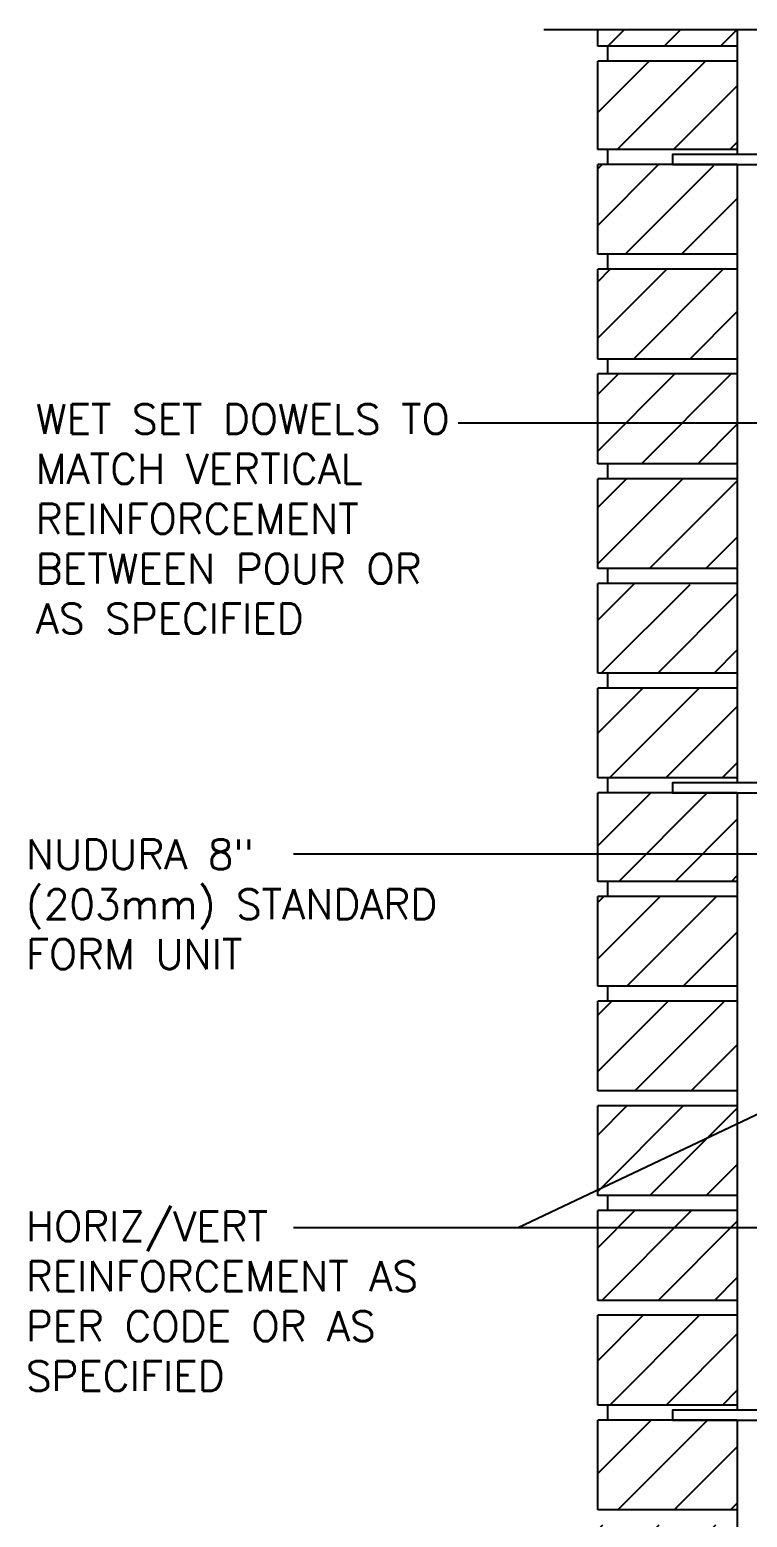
# Model space of a CAD drawing. Header units: inches. Extents: x 94 to 142.6, y -22.8 to 44.6.
# Drawn here: x 94.1 to 112.1, y 6.3 to 43.59 of the extents above; entities that cross this region are included whole.
import ezdxf

# ---------------------------------------------------------------- set-up
doc = ezdxf.new("R2010")
doc.units = ezdxf.units.IN
doc.header["$LTSCALE"] = 0.5
doc.header["$MEASUREMENT"] = 0
for name, color, linetype in [('HATCH', 12, 'Continuous'), ('line25', 2, 'Continuous'), ('LINE9', 9, 'Continuous'), ('TEXT', 4, 'Continuous')]:
    doc.layers.add(name, color=color, linetype=linetype)
doc.styles.add('DIM', font='romans.shx', dxfattribs={"width": 0.7})
doc.styles.add('ROMANS', font='romans.shx', dxfattribs={"height": 1.125})
doc.dimstyles.new('ext_12', dxfattribs={"dimscale": 12, "dimtxt": 0.09375, "dimasz": 0.09375, "dimexe": 0.09375, "dimexo": 0.0625, "dimgap": 0.0625, "dimtad": 1, "dimdec": 1, "dimzin": 3, "dimdsep": 46, "dimlunit": 4, "dimtxsty": 'DIM', "dimcen": 0.09, "dimdle": 0.09375, "dimclrt": 4, "dimadec": 0, "dimazin": 0, "dimtfac": 1, "dimtdec": 1, "dimtmove": 2, "dimatfit": 3, "dimfxl": 1, "dimfrac": 2, "dimtolj": 1, "dimtzin": 0, "dimarcsym": 0})

msp = doc.modelspace()

# ---------------------------------------------------------------- hatches: boundary and pattern name
at = {"layer": 'HATCH'}
h = msp.add_hatch(dxfattribs=at)
h.set_pattern_fill('ANSI31', color=256, scale=8, style=0)
h.set_pattern_definition([(45, (102.049, -14.2885), (-0.707107, 0.707107), [])])
h.paths.add_polyline_path([(111.85, 19.236), (108.35, 19.236), (108.35, 16.986), (111.85, 16.986)])
h.paths.add_polyline_path([(111.85, 21.861), (108.35, 21.861), (108.35, 19.611), (111.85, 19.611)])
h.paths.add_polyline_path([(111.85, 24.457), (108.35, 24.457), (108.35, 22.236), (111.85, 22.236)])
h.paths.add_polyline_path([(111.85, 27.082), (108.35, 27.082), (108.35, 24.832), (111.85, 24.832)])
h.paths.add_polyline_path([(111.85, 29.682), (110.225, 29.682), (110.225, 29.707), (108.35, 29.707), (108.35, 27.457), (111.85, 27.457)])
h.paths.add_polyline_path([(111.85, 32.332), (108.35, 32.332), (108.35, 30.082), (111.85, 30.082)])
h.paths.add_polyline_path([(111.85, 34.957), (108.35, 34.957), (108.35, 32.707), (111.85, 32.707)])
h.paths.add_polyline_path([(111.85, 37.582), (108.35, 37.582), (108.35, 35.332), (111.85, 35.332)])
h.paths.add_polyline_path([(111.85, 40.182), (110.225, 40.182), (110.225, 40.207), (108.35, 40.207), (108.35, 37.957), (111.85, 37.957)])
h.paths.add_polyline_path([(111.85, 42.802), (108.35, 42.802), (108.35, 40.582), (111.85, 40.582)])
h.paths.add_polyline_path([(111.85, 43.586), (108.35, 43.586), (108.35, 43.177), (111.85, 43.177)])
h = msp.add_hatch(dxfattribs=at)
h.set_pattern_fill('ANSI31', color=256, scale=8, style=0)
h.set_pattern_definition([(45, (67.1744, -2.6679), (-0.707107, 0.707107), [])])
h.paths.add_polyline_path([(108.35, 0.861), (108.35, -1.389), (111.85, -1.389), (111.85, 0.861)])
h.paths.add_polyline_path([(111.85, 1.236), (111.85, 3.486), (108.35, 3.486), (108.35, 1.236)])
h.paths.add_polyline_path([(111.85, 3.861), (111.85, 6.111), (108.35, 6.111), (108.35, 3.861)])
h.paths.add_polyline_path([(111.85, 6.486), (111.85, 8.736), (108.35, 8.736), (108.35, 6.486)])
h.paths.add_polyline_path([(111.85, 9.111), (111.85, 11.361), (108.35, 11.361), (108.35, 9.111)])
h.paths.add_polyline_path([(111.85, 11.736), (111.85, 13.986), (108.35, 13.986), (108.35, 11.736)])
h.paths.add_polyline_path([(108.35, 16.611), (108.35, 14.361), (111.85, 14.361), (111.85, 16.611)])

# ---------------------------------------------------------------- linework, layer by layer
at = {"layer": 'line25'}
for p, q in [((108.35, 43.177), (108.35, 43.586)), ((111.85, 43.586), (111.85, 40.457)), ((111.85, 43.177), (108.35, 43.177)), ((108.6, 42.802), (108.6, 43.177)), ((108.35, 40.582), (108.35, 42.802)), ((111.85, 42.802), (108.35, 42.802)), ((111.85, 40.582), (108.35, 40.582)), ((108.6, 40.207), (108.6, 40.582)), ((108.35, 37.957), (108.35, 40.207)), ((111.85, 40.207), (108.35, 40.207)), ((111.85, 40.207), (111.85, 24.707)), ((111.85, 37.957), (108.35, 37.957)), ((108.6, 37.582), (108.6, 37.957)), ((108.35, 35.332), (108.35, 37.582)), ((111.85, 37.582), (108.35, 37.582)), ((111.85, 35.332), (108.35, 35.332)), ((108.6, 34.957), (108.6, 35.332)), ((111.85, 34.957), (108.35, 34.957)), ((108.35, 32.707), (108.35, 34.957)), ((111.85, 32.707), (108.35, 32.707)), ((108.6, 32.332), (108.6, 32.707)), ((111.85, 32.332), (108.35, 32.332)), ((108.35, 30.082), (108.35, 32.332)), ((111.85, 30.082), (108.35, 30.082)), ((108.6, 29.707), (108.6, 30.082)), ((111.85, 29.707), (108.35, 29.707)), ((108.35, 27.457), (108.35, 29.707)), ((111.85, 27.457), (108.35, 27.457)), ((108.6, 27.082), (108.6, 27.457)), ((111.85, 27.082), (108.35, 27.082)), ((108.35, 24.832), (108.35, 27.082)), ((111.85, 24.832), (108.35, 24.832)), ((108.6, 24.457), (108.6, 24.832)), ((111.85, 24.457), (108.35, 24.457)), ((108.35, 22.236), (108.35, 24.457)), ((111.85, 24.457), (111.85, 8.986)), ((111.85, 22.236), (108.35, 22.236)), ((108.6, 21.861), (108.6, 22.236)), ((111.85, 21.861), (108.35, 21.861)), ((108.35, 19.611), (108.35, 21.861)), ((111.85, 19.611), (108.35, 19.611)), ((108.6, 19.236), (108.6, 19.611)), ((111.85, 19.236), (108.35, 19.236)), ((108.35, 16.986), (108.35, 19.236)), ((111.85, 16.986), (108.35, 16.986)), ((111.85, 16.611), (108.35, 16.611)), ((108.35, 14.361), (108.35, 16.611)), ((111.85, 14.361), (108.35, 14.361)), ((108.6, 13.986), (108.6, 14.361)), ((111.85, 13.986), (108.35, 13.986)), ((108.35, 11.736), (108.35, 13.986)), ((111.85, 11.736), (108.35, 11.736)), ((111.85, 11.361), (108.35, 11.361)), ((108.35, 9.111), (108.35, 11.361)), ((111.85, 9.111), (108.35, 9.111)), ((108.6, 8.736), (108.6, 9.111)), ((111.85, 8.736), (108.35, 8.736)), ((108.35, 6.486), (108.35, 8.736)), ((111.85, 8.736), (111.85, -1.414)), ((111.85, 6.486), (108.35, 6.486))]:
    msp.add_line(p, q, dxfattribs=at)
at = {"layer": 'LINE9'}
msp.add_line((116.663, 43.586), (107, 43.586), dxfattribs=at)
msp.add_lwpolyline([(112.975, 43.586), (112.975, 40.457), (110.225, 40.457), (110.225, 40.207), (113.225, 40.207), (113.225, 43.586)], dxfattribs=at)
for points in [[(113.225, 28.582), (112.975, 28.582), (112.975, 24.707), (110.225, 24.707), (110.225, 24.457), (113.225, 24.457)], [(113.225, 12.861), (112.975, 12.861), (112.975, 8.986), (110.225, 8.986), (110.225, 8.736), (113.225, 8.736)]]:
    msp.add_lwpolyline(points, close=True, dxfattribs=at)

# ---------------------------------------------------------------- texts
at = {"layer": 'TEXT', "char_height": 0.75, "attachment_point": 4, "style": 'ROMANS'}
for s, insert, width in [('WET SET DOWELS TO MATCH VERTICAL REINFORCEMENT BETWEEN POUR OR AS SPECIFIED', (94.256, 31.328), 11.43078), ('NUDURA 8" (203mm) STANDARD FORM UNIT', (94.006, 21.666), 11.69947), ('HORIZ/VERT REINFORCEMENT AS PER CODE OR AS SPECIFIED', (94.006, 11.715), 11.69947)]:
    msp.add_mtext(s, dxfattribs=dict(at, insert=insert, width=width))

# ---------------------------------------------------------------- leaders
at = {"layer": 'TEXT'}
for points in [[(121.08, 33.728), (104.85, 33.728)], [(114.979, 22.921), (100.721, 22.921)], [(119.839, 19.943), (106.356, 13.552), (100.721, 13.552)], [(119.381, 13.552), (100.721, 13.552)]]:
    msp.add_leader(points, dimstyle='ext_12', override={"dimgap": 0.0625, "dimtad": 0}, dxfattribs=at)

doc.saveas('drawing.dxf')
